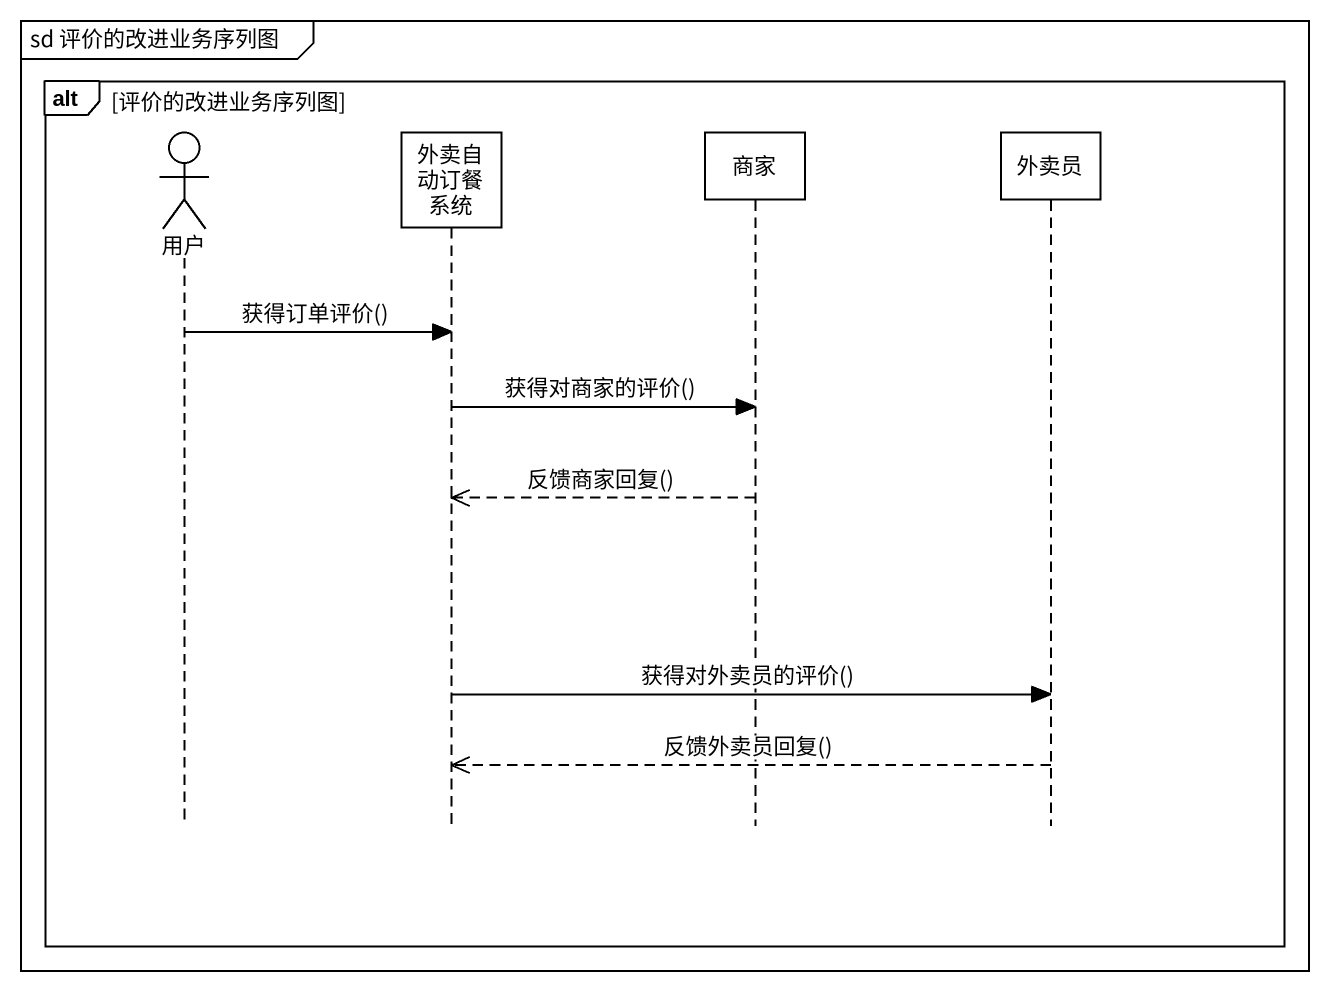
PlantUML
@startuml
mainframe sd 评价的改进业务序列图
hide footbox
actor 用户
participant 外卖自动订餐系统
participant 商家
participant 外卖员

alt 评价的改进业务序列图
  用户 -> 外卖自动订餐系统 : 获得订单评价()
  外卖自动订餐系统 -> 商家 : 获得对商家的评价()
  商家 -->> 外卖自动订餐系统 : 反馈商家回复()
  外卖自动订餐系统 -> 外卖员 : 获得对外卖员的评价()
  外卖员 -->> 外卖自动订餐系统 : 反馈外卖员回复()
end
@enduml
